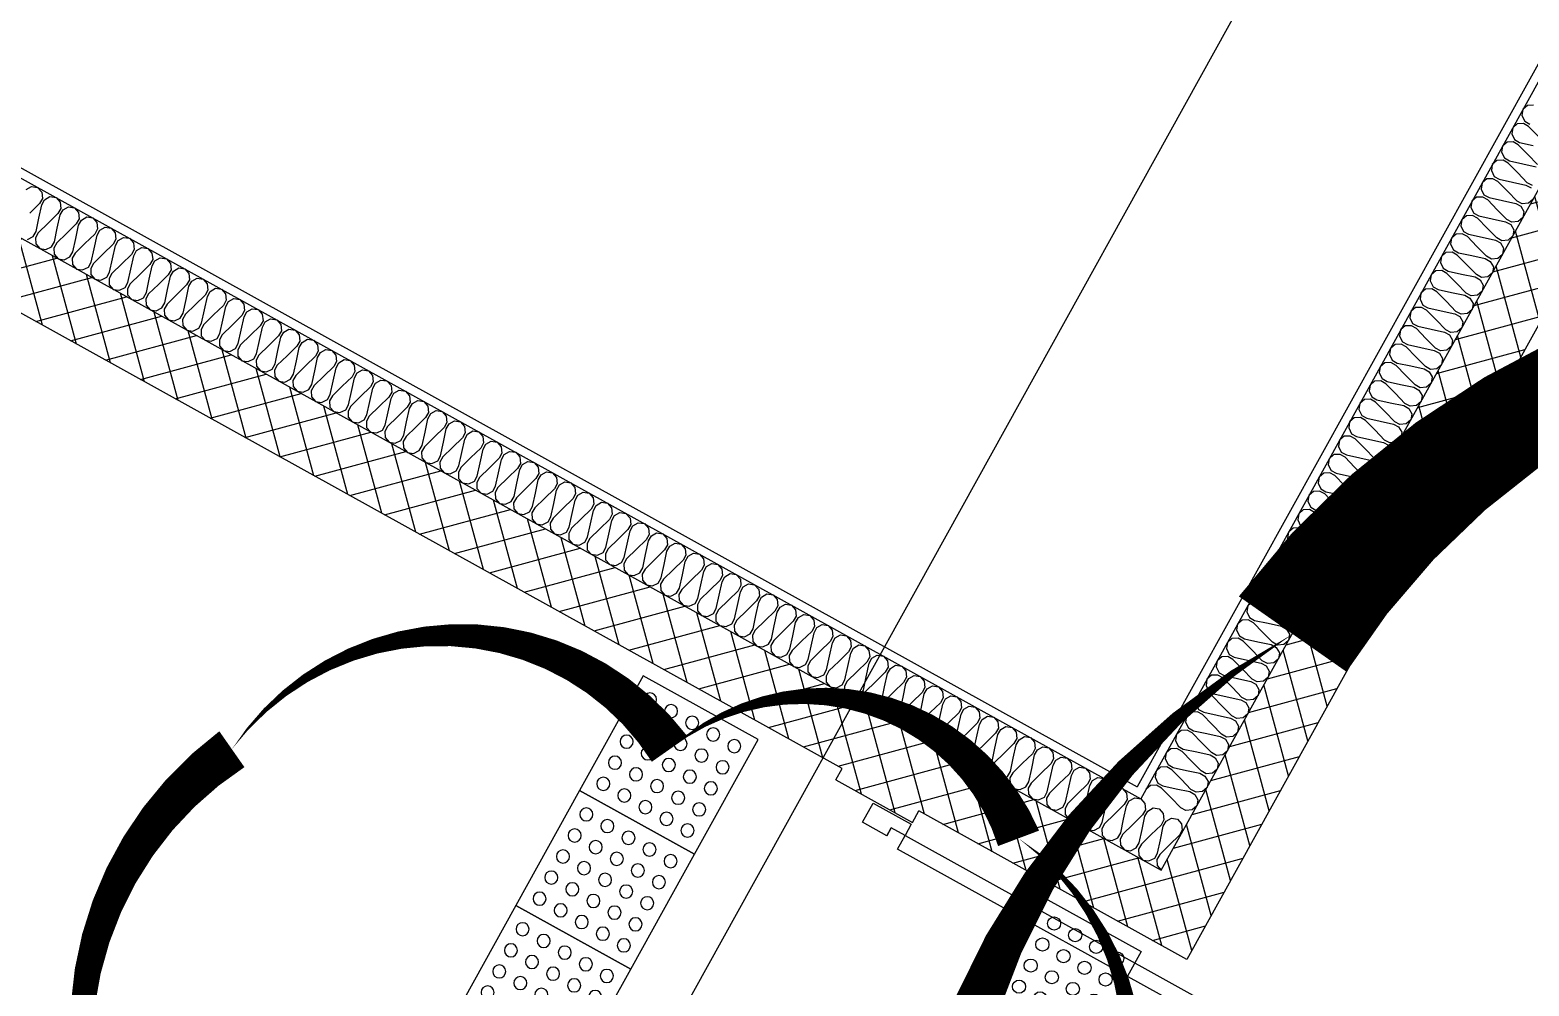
# Model space of a CAD drawing. Header units: millimetres. Extents: x -21000 to 567700, y 435000 to 850800.
# Drawn here: x 281329 to 284753, y 605344 to 607527 of the extents above; entities that cross this region are included whole.
import ezdxf
from ezdxf.xclip import XClip

# ---------------------------------------------------------------- set-up
doc = ezdxf.new("R2010")
doc.units = ezdxf.units.MM
doc.header["$LTSCALE"] = 700
doc.header["$XCLIPFRAME"] = 2
doc.linetypes.add('AB_Pbase$0$주차장기둥$0$CEN', pattern=[62, 60, -1, 0, -1])
doc.layers.get('0').update_dxf_attribs({"color": 2})
doc.layers.get('Defpoints').update_dxf_attribs({"color": 171})
for name, color, linetype in [('AB_Pbase$0$DOOR', 4, 'Continuous'), ('AB_Pbase$0$ELE8', 8, 'Continuous'), ('AB_Pbase$0$FIN', 6, 'Continuous'), ('AB_Pbase$0$INS', 8, 'Continuous'), ('AB_Pbase$0$WAL', 3, 'Continuous'), ('AB_Pbase$0$점자블럭', 5, 'Continuous'), ('AB_Pbase$0$주차장기둥$0$CEN_P', 244, 'AB_Pbase$0$주차장기둥$0$CEN')]:
    doc.layers.add(name, color=color, linetype=linetype)

# ---------------------------------------------------------------- blocks, each defined once
blk = doc.blocks.new('AB_Pbase$0$주차장기둥$0$cen 2bl 지하')
at = {"layer": 'AB_Pbase$0$주차장기둥$0$CEN_P', "color": 5}
blk.add_line((-23685.7, 66560), (-23685.7, 98983), dxfattribs=at)
blk = doc.blocks.new('AB_Pbase$0$주차장기둥')
at = {"rotation": 1.99999810188403}
blk.add_blockref('AB_Pbase$0$주차장기둥$0$cen 2bl 지하', (36991.8, -11666.7), dxfattribs=at)
blk = doc.blocks.new('AB_Pbase$0$C0DCB6AF0-flat-3')
at = {"color": 4, "linetype": 'Continuous'}
for points in [[(64.6, 922), (64.6, 51.4), (29.4, 51.4), (29.4, 922)], [(1735.4, 922), (1735.4, 51.4), (1770.6, 51.4), (1770.6, 922)], [(29.4, 15.5), (49.9, 15.5), (49.9, -48.6), (0, -48.6), (0, 51.4), (29.4, 51.4)]]:
    blk.add_lwpolyline(points, close=True, dxfattribs=at)
blk.add_lwpolyline([(1750.1, 15.5), (1750.1, -48.6), (1800, -48.6), (1800, 51.4), (1770.6, 51.4), (1770.6, 15.5), (1750.1, 15.5), (1770.6, 15.5)], dxfattribs=at)
at = {"color": 1, "linetype": 'Continuous'}
for centre, start, end in [((29.4, 51.4), 359.9993, 89.9995), ((1770.6, 51.4), 90.0018, 180.002)]:
    blk.add_arc(centre, 870.6, start, end, dxfattribs=at)
blk = doc.blocks.new('AB_Pbase$0$점자블럭')
at = {"layer": 'AB_Pbase$0$점자블럭', "extrusion": (0, 0, -1)}
blk.add_lwpolyline([(0, 0), (300, 0), (300, 300), (0, 300)], close=True, dxfattribs=at)
at = {"layer": 'AB_Pbase$0$점자블럭', "color": 250}
for centre in [(-260, 260), (-205, 260), (-150, 260), (-95, 260), (-40, 260), (-260, 205), (-205, 205), (-150, 205), (-95, 205), (-40, 205), (-260, 150), (-205, 150), (-150, 150), (-95, 150), (-40, 150), (-260, 95), (-205, 95), (-150, 95), (-95, 95), (-40, 95), (-260, 40), (-205, 40), (-150, 40), (-95, 40), (-40, 40)]:
    blk.add_circle(centre, 15, dxfattribs=at)
blk = doc.blocks.new('AB_Pbase')
at = {"layer": 'AB_Pbase$0$ELE8'}
h = blk.add_hatch(dxfattribs=at)
h.set_pattern_fill('NET', color=256, scale=20, angle=15.182184)
h.paths.add_polyline_path([(273083.7, 576687.4), (271540, 577543.1), (269067.7, 573082.9), (269198.9, 573010.2), (271598.5, 577339.2), (273011, 576556.2)])
h.paths.add_polyline_path([(271036.4, 571991.6), (269969.4, 572583.1), (269896.7, 572451.9), (270963.7, 571860.4)])
h.paths.add_polyline_path([(267533.6, 573933.3), (268338.2, 573487.2), (268265.5, 573356), (267460.8, 573802.1)])
h.paths.add_polyline_path([(265762.5, 574915), (265689.7, 574783.8), (266666.9, 574242.1), (266739.6, 574373.3)])
h.paths.add_polyline_path([(282834.2, 606034.8), (283184, 605840.9), (283169.5, 605814.7), (283344.4, 605717.8), (283358.9, 605743.9), (283971.2, 605404.6), (286695.8, 610320), (286564.6, 610392.7), (286254.3, 609833), (283267.5, 611488.6), (283194.8, 611357.4), (286181.6, 609701.8), (283912.7, 605608.5), (280799.1, 607334.5), (280726.3, 607203.3), (282834.2, 606034.9)])
h.paths.add_polyline_path([(284863.4, 564098.5), (284936.1, 564229.7), (285618.3, 563851.5), (285545.6, 563720.4)])
h.paths.add_polyline_path([(288106.1, 564564.9), (288237.3, 564492.2), (288615.4, 565174.4), (288484.2, 565247.1)])
h.paths.add_polyline_path([(287614.8, 563328), (287687.5, 563459.2), (288859.5, 562809.5), (288786.8, 562678.3)])
h.paths.add_polyline_path([(290056.1, 561894.8), (289924.9, 561967.5), (289110.4, 560498.1), (289241.6, 560425.4)])
h.paths.add_polyline_path([(281687.8, 603760.5), (279492.5, 604977.4), (279630.7, 605226.6), (279761.9, 605153.9), (279696.4, 605035.8), (281760.5, 603891.7), (281687.8, 603760.5)])
h.paths.add_polyline_path([(282125.1, 603518.1), (286585.7, 601045.6), (286658.4, 601176.7), (282197.8, 603649.3), (282125.1, 603518.1)])
h.paths.add_polyline_path([(287197.9, 600706.2), (287270.6, 600837.4), (288119, 600367.1), (274239.1, 575327.1), (274107.9, 575399.8), (274340.4, 575819.3), (273623.2, 576216.8), (273695.9, 576348), (274413.1, 575950.5), (287915.1, 600308.6), (287197.9, 600706.2)])
at = {"layer": 'AB_Pbase$0$FIN'}
for p, q in [((285991.3, 609647.2), (283858.1, 605798.9)), ((286018.5, 609655), (283865.9, 605771.7)), ((280744.5, 607524.8), (283858.1, 605798.9)), ((280752.3, 607497.6), (283865.9, 605771.7))]:
    blk.add_line(p, q, dxfattribs=at)
at = {"layer": 'AB_Pbase$0$INS'}
for points in [[(284763.2, 607355.7), (284749.2, 607355.2), (284738.6, 607346), (284736.4, 607332.1), (284742.8, 607318.9), (284754.4, 607312.5)], [(284773.3, 607284.9), (284751.4, 607307.3), (284739.9, 607313.7), (284725.9, 607313.2), (284715.3, 607304), (284713.1, 607290.1), (284719.5, 607277), (284731.1, 607270.6), (284761.7, 607263.9)], [(284771.9, 607220.5), (284750.1, 607242.9), (284728.2, 607265.3), (284716.6, 607271.7), (284702.6, 607271.2), (284692, 607262), (284689.8, 607248.1), (284696.3, 607235), (284707.8, 607228.6), (284738.4, 607221.9), (284769, 607215.2)], [(284760.2, 607172.1), (284748.7, 607178.5), (284726.8, 607200.9), (284704.9, 607223.3), (284693.4, 607229.7), (284679.4, 607229.3), (284668.8, 607220), (284666.6, 607206.2), (284673, 607193), (284684.5, 607186.6), (284715.1, 607179.9), (284745.7, 607173.3), (284757.3, 607166.9)], [(284762.1, 607140.9), (284751.5, 607131.6), (284736.9, 607130.1), (284725.4, 607136.5), (284703.5, 607158.9), (284681.6, 607181.4), (284670.1, 607187.7), (284656.1, 607187.3), (284645.5, 607178.1), (284643.3, 607164.2), (284649.7, 607151), (284661.3, 607144.6), (284691.9, 607137.9), (284722.5, 607131.3), (284734, 607124.9), (284741, 607112.8), (284738.8, 607098.9), (284728.2, 607089.7), (284713.7, 607088.1), (284702.1, 607094.5), (284680.2, 607117), (284658.4, 607139.4), (284646.8, 607145.8), (284632.8, 607145.3), (284622.2, 607136.1), (284620, 607122.2), (284626.5, 607109), (284638, 607102.6), (284668.6, 607096), (284699.2, 607089.3), (284710.8, 607082.9), (284717.8, 607070.8), (284715.6, 607056.9), (284705, 607047.7), (284690.4, 607046.2), (284678.8, 607052.6), (284657, 607075), (284635.1, 607097.4), (284623.5, 607103.8), (284609.6, 607103.3), (284599, 607094.1), (284596.8, 607080.2), (284603.2, 607067.1), (284614.7, 607060.7), (284645.3, 607054), (284675.9, 607047.3), (284687.5, 607040.9), (284694.5, 607028.8), (284692.3, 607014.9), (284681.7, 607005.7), (284667.1, 607004.2), (284655.6, 607010.6), (284633.7, 607033), (284611.8, 607055.4), (284600.3, 607061.8), (284586.3, 607061.3), (284575.7, 607052.1), (284573.5, 607038.2), (284579.9, 607025.1), (284591.5, 607018.7), (284622.1, 607012), (284652.7, 607005.3), (284664.2, 606998.9), (284671.2, 606986.8), (284669, 606972.9), (284658.4, 606963.7), (284643.8, 606962.2), (284632.3, 606968.6), (284610.4, 606991), (284588.6, 607013.4), (284577, 607019.8), (284563, 607019.3), (284552.4, 607010.1), (284550.2, 606996.3), (284556.6, 606983.1), (284568.2, 606976.7), (284598.8, 606970), (284629.4, 606963.3), (284640.9, 606956.9), (284647.9, 606944.8), (284645.7, 606931), (284635.1, 606921.7), (284620.6, 606920.2), (284609, 606926.6), (284587.2, 606949), (284565.3, 606971.4), (284553.7, 606977.8), (284539.8, 606977.4), (284529.2, 606968.1), (284527, 606954.3), (284533.4, 606941.1), (284544.9, 606934.7), (284575.5, 606928), (284606.1, 606921.4), (284617.7, 606915), (284624.7, 606902.8), (284622.5, 606889), (284611.9, 606879.8), (284597.3, 606878.2), (284585.8, 606884.6), (284563.9, 606907), (284542, 606929.5), (284530.5, 606935.9), (284516.5, 606935.4), (284505.9, 606926.2), (284503.7, 606912.3), (284510.1, 606899.1), (284521.6, 606892.7), (284552.3, 606886.1), (284582.9, 606879.4), (284594.4, 606873), (284601.4, 606860.9), (284599.2, 606847), (284588.6, 606837.8), (284574, 606836.2), (284562.5, 606842.6), (284540.6, 606865.1), (284518.7, 606887.5), (284507.2, 606893.9), (284493.2, 606893.4), (284482.6, 606884.2), (284480.4, 606870.3), (284486.8, 606857.1), (284498.4, 606850.7), (284529, 606844.1), (284559.6, 606837.4), (284571.1, 606831), (284578.1, 606818.9), (284575.9, 606805), (284565.3, 606795.8), (284550.8, 606794.3), (284539.2, 606800.7), (284517.3, 606823.1), (284495.5, 606845.5), (284483.9, 606851.9), (284469.9, 606851.4), (284459.3, 606842.2), (284457.1, 606828.3), (284463.6, 606815.2), (284475.1, 606808.8), (284505.7, 606802.1), (284536.3, 606795.4), (284547.9, 606789), (284554.9, 606776.9), (284552.7, 606763), (284542.1, 606753.8), (284527.5, 606752.3), (284515.9, 606758.7), (284494.1, 606781.1), (284472.2, 606803.5), (284460.7, 606809.9), (284446.7, 606809.4), (284436.1, 606800.2), (284433.9, 606786.3), (284440.3, 606773.2), (284451.8, 606766.8), (284482.4, 606760.1), (284513, 606753.4), (284524.6, 606747), (284531.6, 606734.9), (284529.4, 606721), (284518.8, 606711.8), (284504.2, 606710.3), (284492.7, 606716.7), (284470.8, 606739.1), (284448.9, 606761.5), (284437.4, 606767.9), (284423.4, 606767.5), (284412.8, 606758.2), (284410.6, 606744.4), (284417, 606731.2), (284428.6, 606724.8), (284459.2, 606718.1), (284489.8, 606711.5), (284501.3, 606705.1), (284508.3, 606692.9), (284506.1, 606679.1), (284495.5, 606669.8), (284481, 606668.3), (284469.4, 606674.7), (284447.5, 606697.1), (284425.7, 606719.6), (284414.1, 606726), (284400.1, 606725.5), (284389.5, 606716.3), (284387.3, 606702.4), (284393.8, 606689.2), (284405.3, 606682.8), (284435.9, 606676.1), (284466.5, 606669.5), (284478, 606663.1), (284485, 606651), (284482.8, 606637.1), (284472.2, 606627.9), (284457.7, 606626.3), (284446.1, 606632.7), (284424.3, 606655.2), (284402.4, 606677.6), (284390.8, 606684), (284376.9, 606683.5), (284366.3, 606674.3), (284364.1, 606660.4), (284370.5, 606647.2), (284382, 606640.8), (284412.6, 606634.2), (284443.2, 606627.5), (284454.8, 606621.1), (284461.8, 606609), (284459.6, 606595.1), (284449, 606585.9), (284434.4, 606584.4), (284422.9, 606590.8), (284401, 606613.2), (284379.1, 606635.6), (284367.6, 606642), (284353.6, 606641.5), (284343, 606632.3), (284340.8, 606618.4), (284347.2, 606605.3), (284358.8, 606598.9), (284389.4, 606592.2), (284420, 606585.5), (284431.5, 606579.1), (284438.5, 606567), (284436.3, 606553.1), (284425.7, 606543.9), (284411.1, 606542.4), (284399.6, 606548.8), (284377.7, 606571.2), (284355.8, 606593.6), (284344.3, 606600), (284330.3, 606599.5), (284319.7, 606590.3), (284317.5, 606576.4), (284323.9, 606563.3), (284335.5, 606556.9), (284366.1, 606550.2), (284396.7, 606543.5), (284408.2, 606537.1), (284415.2, 606525), (284413, 606511.1), (284402.4, 606501.9), (284387.9, 606500.4), (284376.3, 606506.8), (284354.4, 606529.2), (284332.6, 606551.6), (284321, 606558), (284307, 606557.5), (284296.4, 606548.3), (284294.2, 606534.5), (284300.7, 606521.3), (284312.2, 606514.9), (284342.8, 606508.2), (284373.4, 606501.5), (284385, 606495.1), (284392, 606483), (284389.8, 606469.2), (284379.2, 606459.9), (284364.6, 606458.4), (284353.1, 606464.8), (284331.2, 606487.2), (284309.3, 606509.6), (284297.8, 606516), (284283.8, 606515.6), (284273.2, 606506.3), (284271, 606492.5), (284277.4, 606479.3), (284288.9, 606472.9), (284319.5, 606466.2), (284350.1, 606459.6), (284361.7, 606453.2), (284368.7, 606441), (284366.5, 606427.2), (284355.9, 606418), (284341.3, 606416.4), (284329.8, 606422.8), (284307.9, 606445.2), (284286, 606467.7), (284274.5, 606474.1), (284260.5, 606473.6), (284249.9, 606464.4), (284247.7, 606450.5), (284254.1, 606437.3), (284265.7, 606430.9), (284296.3, 606424.3), (284326.9, 606417.6), (284338.4, 606411.2), (284345.4, 606399.1), (284343.2, 606385.2), (284332.6, 606376), (284318.1, 606374.4), (284306.5, 606380.8), (284284.6, 606403.3), (284262.8, 606425.7), (284251.2, 606432.1), (284237.2, 606431.6), (284226.6, 606422.4), (284224.4, 606408.5), (284230.9, 606395.3), (284242.4, 606388.9), (284273, 606382.3), (284303.6, 606375.6), (284315.1, 606369.2), (284322.2, 606357.1), (284320, 606343.2), (284309.4, 606334), (284294.8, 606332.5), (284283.2, 606338.9), (284261.4, 606361.3), (284239.5, 606383.7), (284227.9, 606390.1), (284214, 606389.6), (284203.4, 606380.4), (284201.2, 606366.5), (284207.6, 606353.4), (284219.1, 606347), (284249.7, 606340.3), (284280.3, 606333.6), (284291.9, 606327.2), (284298.9, 606315.1), (284296.7, 606301.2), (284286.1, 606292), (284271.5, 606290.5), (284260, 606296.9), (284238.1, 606319.3), (284216.2, 606341.7), (284204.7, 606348.1), (284190.7, 606347.6), (284180.1, 606338.4), (284177.9, 606324.5), (284184.3, 606311.4), (284195.9, 606305), (284226.5, 606298.3), (284257.1, 606291.6), (284268.6, 606285.2), (284275.6, 606273.1), (284273.4, 606259.2), (284262.8, 606250), (284248.2, 606248.5), (284236.7, 606254.9), (284214.8, 606277.3), (284192.9, 606299.7), (284181.4, 606306.1), (284167.4, 606305.7), (284156.8, 606296.4), (284154.6, 606282.6), (284161, 606269.4), (284172.6, 606263), (284203.2, 606256.3), (284233.8, 606249.7), (284245.3, 606243.3), (284252.3, 606231.1), (284250.1, 606217.3), (284239.5, 606208), (284225, 606206.5), (284213.4, 606212.9), (284191.6, 606235.3), (284169.7, 606257.8), (284158.1, 606264.2), (284144.1, 606263.7), (284133.5, 606254.5), (284131.3, 606240.6), (284137.8, 606227.4), (284149.3, 606221), (284179.9, 606214.3), (284210.5, 606207.7), (284222.1, 606201.3), (284229.1, 606189.2), (284226.9, 606175.3), (284216.3, 606166.1), (284201.7, 606164.5), (284190.2, 606170.9), (284168.3, 606193.4), (284146.4, 606215.8), (284134.9, 606222.2), (284120.9, 606221.7), (284110.3, 606212.5), (284108.1, 606198.6), (284114.5, 606185.4), (284126, 606179), (284156.6, 606172.4), (284187.2, 606165.7), (284198.8, 606159.3), (284205.8, 606147.2), (284203.6, 606133.3), (284193, 606124.1), (284178.4, 606122.6), (284166.9, 606129), (284145, 606151.4), (284123.1, 606173.8), (284111.6, 606180.2), (284097.6, 606179.7), (284087, 606170.5), (284084.8, 606156.6), (284091.2, 606143.5), (284102.8, 606137.1), (284133.4, 606130.4), (284164, 606123.7), (284175.5, 606117.3), (284182.5, 606105.2), (284180.3, 606091.3), (284169.7, 606082.1), (284155.2, 606080.6), (284143.6, 606087), (284121.7, 606109.4), (284099.9, 606131.8), (284088.3, 606138.2), (284074.3, 606137.7), (284063.7, 606128.5), (284061.5, 606114.6), (284068, 606101.5), (284079.5, 606095.1), (284110.1, 606088.4), (284140.7, 606081.7), (284152.3, 606075.3), (284159.3, 606063.2), (284157.1, 606049.3), (284146.5, 606040.1), (284131.9, 606038.6), (284120.3, 606045), (284098.5, 606067.4), (284076.6, 606089.8), (284065, 606096.2), (284051.1, 606095.7), (284040.5, 606086.5), (284038.3, 606072.7), (284044.7, 606059.5), (284056.2, 606053.1), (284086.8, 606046.4), (284117.4, 606039.7), (284129, 606033.3), (284136, 606021.2), (284133.8, 606007.4), (284123.2, 605998.1), (284108.6, 605996.6), (284097.1, 606003), (284075.2, 606025.4), (284053.3, 606047.8), (284041.8, 606054.2), (284027.8, 606053.8), (284017.2, 606044.5), (284015, 606030.7), (284021.4, 606017.5), (284033, 606011.1), (284063.6, 606004.4), (284094.2, 605997.8), (284105.7, 605991.4), (284112.7, 605979.2), (284110.5, 605965.4), (284099.9, 605956.2), (284085.3, 605954.6), (284073.8, 605961), (284051.9, 605983.4), (284030.1, 606005.9), (284018.5, 606012.3), (284004.5, 606011.8), (283993.9, 606002.6), (283991.7, 605988.7), (283998.1, 605975.5), (284009.7, 605969.1), (284040.3, 605962.5), (284070.9, 605955.8), (284082.4, 605949.4), (284089.4, 605937.3), (284087.2, 605923.4), (284076.6, 605914.2), (284062.1, 605912.6), (284050.5, 605919), (284028.7, 605941.5), (284006.8, 605963.9), (283995.2, 605970.3), (283981.3, 605969.8), (283970.7, 605960.6), (283968.5, 605946.7), (283974.9, 605933.5), (283986.4, 605927.1), (284017, 605920.5), (284047.6, 605913.8), (284059.2, 605907.4), (284066.2, 605895.3), (284064, 605881.4), (284053.4, 605872.2), (284038.8, 605870.7), (284027.3, 605877.1), (284005.4, 605899.5), (283983.5, 605921.9), (283972, 605928.3), (283958, 605927.8), (283947.4, 605918.6), (283945.2, 605904.7), (283951.6, 605891.6), (283963.1, 605885.2), (283993.8, 605878.5), (284024.4, 605871.8), (284035.9, 605865.4), (284042.9, 605853.3), (284040.7, 605839.4), (284030.1, 605830.2), (284015.5, 605828.7), (284004, 605835.1), (283982.1, 605857.5), (283960.2, 605879.9), (283948.7, 605886.3), (283934.7, 605885.8), (283924.1, 605876.6), (283921.9, 605862.7), (283928.3, 605849.6), (283939.9, 605843.2), (283970.5, 605836.5), (284001.1, 605829.8), (284012.6, 605823.4), (284019.6, 605811.3), (284017.4, 605797.4), (284006.8, 605788.2), (283992.3, 605786.7), (283980.7, 605793.1), (283958.8, 605815.5), (283937, 605837.9), (283925.4, 605844.3), (283911.4, 605843.9), (283900.8, 605834.6), (283898.6, 605820.8), (283905.1, 605807.6), (283916.6, 605801.2), (283947.2, 605794.5), (283977.8, 605787.9), (283989.4, 605781.5), (283996.4, 605769.3), (283994.2, 605755.5), (283983.6, 605746.3), (283969, 605744.7), (283957.4, 605751.1), (283935.6, 605773.5), (283913.7, 605796), (283902.2, 605802.4), (283888.2, 605801.9), (283877.6, 605792.7)], [(281321, 607163.1), (281333.2, 607170.1), (281347, 607167.9), (281356.2, 607157.3), (281357.8, 607142.7), (281351.4, 607131.2), (281329, 607109.3)], [(281323.7, 607049.1), (281336.9, 607055.5), (281343.3, 607067.1), (281350, 607097.7), (281356.6, 607128.3), (281363, 607139.8), (281375.1, 607146.8), (281389, 607144.6), (281398.2, 607134), (281399.8, 607119.5), (281393.4, 607107.9), (281370.9, 607086.1), (281348.5, 607064.2), (281342.1, 607052.6), (281342.6, 607038.7), (281351.8, 607028.1), (281365.7, 607025.9), (281378.9, 607032.3), (281385.3, 607043.8), (281391.9, 607074.4), (281398.6, 607105), (281405, 607116.6), (281417.1, 607123.6), (281431, 607121.4), (281440.2, 607110.8), (281441.7, 607096.2), (281435.3, 607084.7), (281412.9, 607062.8), (281390.5, 607040.9), (281384.1, 607029.4), (281384.6, 607015.4), (281393.8, 607004.8), (281407.7, 607002.6), (281420.8, 607009), (281427.2, 607020.6), (281433.9, 607051.2), (281440.6, 607081.8), (281447, 607093.3), (281459.1, 607100.3), (281473, 607098.1), (281482.2, 607087.5), (281483.7, 607072.9), (281477.3, 607061.4), (281454.9, 607039.5), (281432.5, 607017.6), (281426.1, 607006.1), (281426.6, 606992.1), (281435.8, 606981.5), (281449.7, 606979.3), (281462.8, 606985.7), (281469.2, 606997.3), (281475.9, 607027.9), (281482.6, 607058.5), (281489, 607070), (281501.1, 607077), (281515, 607074.8), (281524.2, 607064.2), (281525.7, 607049.7), (281519.3, 607038.1), (281496.9, 607016.2), (281474.5, 606994.4), (281468.1, 606982.8), (281468.6, 606968.8), (281477.8, 606958.2), (281491.6, 606956), (281504.8, 606962.5), (281511.2, 606974), (281517.9, 607004.6), (281524.6, 607035.2), (281531, 607046.8), (281543.1, 607053.8), (281556.9, 607051.6), (281566.2, 607041), (281567.7, 607026.4), (281561.3, 607014.9), (281538.9, 606993), (281516.5, 606971.1), (281510.1, 606959.6), (281510.5, 606945.6), (281519.8, 606935), (281533.6, 606932.8), (281546.8, 606939.2), (281553.2, 606950.7), (281559.9, 606981.3), (281566.5, 607011.9), (281572.9, 607023.5), (281585, 607030.5), (281598.9, 607028.3), (281608.1, 607017.7), (281609.7, 607003.1), (281603.3, 606991.6), (281580.9, 606969.7), (281558.4, 606947.8), (281552, 606936.3), (281552.5, 606922.3), (281561.7, 606911.7), (281575.6, 606909.5), (281588.8, 606915.9), (281595.2, 606927.5), (281601.8, 606958.1), (281608.5, 606988.7), (281614.9, 607000.2), (281627, 607007.2), (281640.9, 607005), (281650.1, 606994.4), (281651.6, 606979.9), (281645.2, 606968.3), (281622.8, 606946.4), (281600.4, 606924.6), (281594, 606913), (281594.5, 606899), (281603.7, 606888.4), (281617.6, 606886.2), (281630.8, 606892.7), (281637.2, 606904.2), (281643.8, 606934.8), (281650.5, 606965.4), (281656.9, 606976.9), (281669, 606983.9), (281682.9, 606981.7), (281692.1, 606971.2), (281693.6, 606956.6), (281687.2, 606945), (281664.8, 606923.2), (281642.4, 606901.3), (281636, 606889.7), (281636.5, 606875.8), (281645.7, 606865.2), (281659.6, 606863), (281672.7, 606869.4), (281679.1, 606880.9), (281685.8, 606911.5), (281692.5, 606942.1), (281698.9, 606953.7), (281711, 606960.7), (281724.9, 606958.5), (281734.1, 606947.9), (281735.6, 606933.3), (281729.2, 606921.8), (281706.8, 606899.9), (281684.4, 606878), (281678, 606866.5), (281678.5, 606852.5), (281687.7, 606841.9), (281701.6, 606839.7), (281714.7, 606846.1), (281721.1, 606857.7), (281727.8, 606888.3), (281734.5, 606918.9), (281740.9, 606930.4), (281753, 606937.4), (281766.8, 606935.2), (281776.1, 606924.6), (281777.6, 606910), (281771.2, 606898.5), (281748.8, 606876.6), (281726.4, 606854.7), (281720, 606843.2), (281720.4, 606829.2), (281729.7, 606818.6), (281743.5, 606816.4), (281756.7, 606822.8), (281763.1, 606834.4), (281769.8, 606865), (281776.4, 606895.6), (281782.8, 606907.1), (281795, 606914.1), (281808.8, 606911.9), (281818, 606901.3), (281819.6, 606886.8), (281813.2, 606875.2), (281790.8, 606853.4), (281768.3, 606831.5), (281761.9, 606819.9), (281762.4, 606805.9), (281771.6, 606795.3), (281785.5, 606793.1), (281798.7, 606799.6), (281805.1, 606811.1), (281811.8, 606841.7), (281818.4, 606872.3), (281824.8, 606883.9), (281836.9, 606890.9), (281850.8, 606888.7), (281860, 606878.1), (281861.6, 606863.5), (281855.2, 606852), (281832.7, 606830.1), (281810.3, 606808.2), (281803.9, 606796.7), (281804.4, 606782.7), (281813.6, 606772.1), (281827.5, 606769.9), (281840.7, 606776.3), (281847.1, 606787.8), (281853.7, 606818.4), (281860.4, 606849), (281866.8, 606860.6), (281878.9, 606867.6), (281892.8, 606865.4), (281902, 606854.8), (281903.5, 606840.2), (281897.1, 606828.7), (281874.7, 606806.8), (281852.3, 606784.9), (281845.9, 606773.4), (281846.4, 606759.4), (281855.6, 606748.8), (281869.5, 606746.6), (281882.6, 606753), (281889, 606764.6), (281895.7, 606795.2), (281902.4, 606825.8), (281908.8, 606837.3), (281920.9, 606844.3), (281934.8, 606842.1), (281944, 606831.5), (281945.5, 606817), (281939.1, 606805.4), (281916.7, 606783.5), (281894.3, 606761.7), (281887.9, 606750.1), (281888.4, 606736.1), (281897.6, 606725.5), (281911.5, 606723.3), (281924.6, 606729.8), (281931, 606741.3), (281937.7, 606771.9), (281944.4, 606802.5), (281950.8, 606814), (281962.9, 606821.1), (281976.8, 606818.9), (281986, 606808.3), (281987.5, 606793.7), (281981.1, 606782.1), (281958.7, 606760.3), (281936.3, 606738.4), (281929.9, 606726.8), (281930.4, 606712.9), (281939.6, 606702.3), (281953.4, 606700.1), (281966.6, 606706.5), (281973, 606718), (281979.7, 606748.6), (281986.4, 606779.2), (281992.8, 606790.8), (282004.9, 606797.8), (282018.7, 606795.6), (282028, 606785), (282029.5, 606770.4), (282023.1, 606758.9), (282000.7, 606737), (281978.3, 606715.1), (281971.9, 606703.6), (281972.3, 606689.6), (281981.6, 606679), (281995.4, 606676.8), (282008.6, 606683.2), (282015, 606694.8), (282021.7, 606725.4), (282028.3, 606756), (282034.7, 606767.5), (282046.8, 606774.5), (282060.7, 606772.3), (282069.9, 606761.7), (282071.5, 606747.1), (282065.1, 606735.6), (282042.7, 606713.7), (282020.2, 606691.8), (282013.8, 606680.3), (282014.3, 606666.3), (282023.5, 606655.7), (282037.4, 606653.5), (282050.6, 606659.9), (282057, 606671.5), (282063.6, 606702.1), (282070.3, 606732.7), (282076.7, 606744.2), (282088.8, 606751.2), (282102.7, 606749), (282111.9, 606738.4), (282113.4, 606723.9), (282107, 606712.3), (282084.6, 606690.5), (282062.2, 606668.6), (282055.8, 606657), (282056.3, 606643), (282065.5, 606632.5), (282079.4, 606630.2), (282092.6, 606636.7), (282099, 606648.2), (282105.6, 606678.8), (282112.3, 606709.4), (282118.7, 606721), (282130.8, 606728), (282144.7, 606725.8), (282153.9, 606715.2), (282155.4, 606700.6), (282149, 606689.1), (282126.6, 606667.2), (282104.2, 606645.3), (282097.8, 606633.8), (282098.3, 606619.8), (282107.5, 606609.2), (282121.4, 606607), (282134.5, 606613.4), (282140.9, 606624.9), (282147.6, 606655.5), (282154.3, 606686.1), (282160.7, 606697.7), (282172.8, 606704.7), (282186.7, 606702.5), (282195.9, 606691.9), (282197.4, 606677.3), (282191, 606665.8), (282168.6, 606643.9), (282146.2, 606622), (282139.8, 606610.5), (282140.3, 606596.5), (282149.5, 606585.9), (282163.3, 606583.7), (282176.5, 606590.1), (282182.9, 606601.7), (282189.6, 606632.3), (282196.3, 606662.9), (282202.7, 606674.4), (282214.8, 606681.4), (282228.6, 606679.2), (282237.9, 606668.6), (282239.4, 606654.1), (282233, 606642.5), (282210.6, 606620.6), (282188.2, 606598.8), (282181.8, 606587.2), (282182.2, 606573.2), (282191.5, 606562.6), (282205.3, 606560.4), (282218.5, 606566.9), (282224.9, 606578.4), (282231.6, 606609), (282238.2, 606639.6), (282244.6, 606651.2), (282256.8, 606658.2), (282270.6, 606656), (282279.8, 606645.4), (282281.4, 606630.8), (282275, 606619.2), (282252.6, 606597.4), (282230.1, 606575.5), (282223.7, 606564), (282224.2, 606550), (282233.4, 606539.4), (282247.3, 606537.2), (282260.5, 606543.6), (282266.9, 606555.1), (282273.6, 606585.7), (282280.2, 606616.3), (282286.6, 606627.9), (282298.7, 606634.9), (282312.6, 606632.7), (282321.8, 606622.1), (282323.4, 606607.5), (282317, 606596), (282294.5, 606574.1), (282272.1, 606552.2), (282265.7, 606540.7), (282266.2, 606526.7), (282275.4, 606516.1), (282289.3, 606513.9), (282302.5, 606520.3), (282308.9, 606531.9), (282315.5, 606562.5), (282322.2, 606593.1), (282328.6, 606604.6), (282340.7, 606611.6), (282354.6, 606609.4), (282363.8, 606598.8), (282365.3, 606584.2), (282358.9, 606572.7), (282336.5, 606550.8), (282314.1, 606529), (282307.7, 606517.4), (282308.2, 606503.4), (282317.4, 606492.8), (282331.3, 606490.6), (282344.4, 606497), (282350.8, 606508.6), (282357.5, 606539.2), (282364.2, 606569.8), (282370.6, 606581.3), (282382.7, 606588.3), (282396.6, 606586.1), (282405.8, 606575.5), (282407.3, 606561), (282400.9, 606549.4), (282378.5, 606527.6), (282356.1, 606505.7), (282349.7, 606494.1), (282350.2, 606480.2), (282359.4, 606469.6), (282373.3, 606467.4), (282386.4, 606473.8), (282392.8, 606485.3), (282399.5, 606515.9), (282406.2, 606546.5), (282412.6, 606558.1), (282424.7, 606565.1), (282438.6, 606562.9), (282447.8, 606552.3), (282449.3, 606537.7), (282442.9, 606526.2), (282420.5, 606504.3), (282398.1, 606482.4), (282391.7, 606470.9), (282392.2, 606456.9), (282401.4, 606446.3), (282415.2, 606444.1), (282428.4, 606450.5), (282434.8, 606462), (282441.5, 606492.7), (282448.1, 606523.3), (282454.5, 606534.8), (282466.7, 606541.8), (282480.5, 606539.6), (282489.8, 606529), (282491.3, 606514.4), (282484.9, 606502.9), (282462.5, 606481), (282440.1, 606459.1), (282433.7, 606447.6), (282434.1, 606433.6), (282443.4, 606423), (282457.2, 606420.8), (282470.4, 606427.2), (282476.8, 606438.8), (282483.5, 606469.4), (282490.1, 606500), (282496.5, 606511.5), (282508.6, 606518.5), (282522.5, 606516.3), (282531.7, 606505.7), (282533.3, 606491.2), (282526.9, 606479.6), (282504.4, 606457.7), (282482, 606435.9), (282475.6, 606424.3), (282476.1, 606410.3), (282485.3, 606399.7), (282499.2, 606397.5), (282512.4, 606404), (282518.8, 606415.5), (282525.4, 606446.1), (282532.1, 606476.7), (282538.5, 606488.3), (282550.6, 606495.3), (282564.5, 606493.1), (282573.7, 606482.5), (282575.2, 606467.9), (282568.8, 606456.3), (282546.4, 606434.5), (282524, 606412.6), (282517.6, 606401.1), (282518.1, 606387.1), (282527.3, 606376.5), (282541.2, 606374.3), (282554.4, 606380.7), (282560.7, 606392.2), (282567.4, 606422.8), (282574.1, 606453.4), (282580.5, 606465), (282592.6, 606472), (282606.5, 606469.8), (282615.7, 606459.2), (282617.2, 606444.6), (282610.8, 606433.1), (282588.4, 606411.2), (282566, 606389.3), (282559.6, 606377.8), (282560.1, 606363.8), (282569.3, 606353.2), (282583.2, 606351), (282596.3, 606357.4), (282602.7, 606369), (282609.4, 606399.6), (282616.1, 606430.2), (282622.5, 606441.7), (282634.6, 606448.7), (282648.5, 606446.5), (282657.7, 606435.9), (282659.2, 606421.4), (282652.8, 606409.8), (282630.4, 606387.9), (282608, 606366.1), (282601.6, 606354.5), (282602.1, 606340.5), (282611.3, 606329.9), (282625.1, 606327.7), (282638.3, 606334.2), (282644.7, 606345.7), (282651.4, 606376.3), (282658.1, 606406.9), (282664.5, 606418.4), (282676.6, 606425.4), (282690.4, 606423.2), (282699.7, 606412.7), (282701.2, 606398.1), (282694.8, 606386.5), (282672.4, 606364.7), (282650, 606342.8), (282643.6, 606331.2), (282644, 606317.3), (282653.3, 606306.7), (282667.1, 606304.5), (282680.3, 606310.9), (282686.7, 606322.4), (282693.4, 606353), (282700, 606383.6), (282706.4, 606395.2), (282718.6, 606402.2), (282732.4, 606400), (282741.6, 606389.4), (282743.2, 606374.8), (282736.8, 606363.3), (282714.4, 606341.4), (282691.9, 606319.5), (282685.5, 606308), (282686, 606294), (282695.2, 606283.4), (282709.1, 606281.2), (282722.3, 606287.6), (282728.7, 606299.2), (282735.3, 606329.8), (282742, 606360.4), (282748.4, 606371.9), (282760.5, 606378.9), (282774.4, 606376.7), (282783.6, 606366.1), (282785.2, 606351.5), (282778.8, 606340), (282756.3, 606318.1), (282733.9, 606296.2), (282727.5, 606284.7), (282728, 606270.7), (282737.2, 606260.1), (282751.1, 606257.9), (282764.3, 606264.3), (282770.7, 606275.9), (282777.3, 606306.5), (282784, 606337.1), (282790.4, 606348.6), (282802.5, 606355.6), (282816.4, 606353.4), (282825.6, 606342.8), (282827.1, 606328.3), (282820.7, 606316.7), (282798.3, 606294.8), (282775.9, 606273), (282769.5, 606261.4), (282770, 606247.4), (282779.2, 606236.8), (282793.1, 606234.6), (282806.2, 606241.1), (282812.6, 606252.6), (282819.3, 606283.2), (282826, 606313.8), (282832.4, 606325.4), (282844.5, 606332.4), (282858.4, 606330.2), (282867.6, 606319.6), (282869.1, 606305), (282862.7, 606293.5), (282840.3, 606271.6), (282817.9, 606249.7), (282811.5, 606238.2), (282812, 606224.2), (282821.2, 606213.6), (282835.1, 606211.4), (282848.2, 606217.8), (282854.6, 606229.3), (282861.3, 606259.9), (282868, 606290.5), (282874.4, 606302.1), (282886.5, 606309.1), (282900.4, 606306.9), (282909.6, 606296.3), (282911.1, 606281.7), (282904.7, 606270.2), (282882.3, 606248.3), (282859.9, 606226.4), (282853.5, 606214.9), (282853.9, 606200.9), (282863.2, 606190.3), (282877, 606188.1), (282890.2, 606194.5), (282896.6, 606206.1), (282903.3, 606236.7), (282909.9, 606267.3), (282916.3, 606278.8), (282928.5, 606285.8), (282942.3, 606283.6), (282951.6, 606273), (282953.1, 606258.5), (282946.7, 606246.9), (282924.3, 606225), (282901.9, 606203.2), (282895.5, 606191.6), (282895.9, 606177.6), (282905.1, 606167), (282919, 606164.8), (282932.2, 606171.3), (282938.6, 606182.8), (282945.3, 606213.4), (282951.9, 606244), (282958.3, 606255.5), (282970.4, 606262.6), (282984.3, 606260.4), (282993.5, 606249.8), (282995.1, 606235.2), (282988.7, 606223.6), (282966.2, 606201.8), (282943.8, 606179.9), (282937.4, 606168.3), (282937.9, 606154.4), (282947.1, 606143.8), (282961, 606141.6), (282974.2, 606148), (282980.6, 606159.5), (282987.2, 606190.1), (282993.9, 606220.7), (283000.3, 606232.3), (283012.4, 606239.3), (283026.3, 606237.1), (283035.5, 606226.5), (283037, 606211.9), (283030.6, 606200.4), (283008.2, 606178.5), (282985.8, 606156.6), (282979.4, 606145.1), (282979.9, 606131.1), (282989.1, 606120.5), (283003, 606118.3), (283016.1, 606124.7), (283022.5, 606136.3), (283029.2, 606166.9), (283035.9, 606197.5), (283042.3, 606209), (283054.4, 606216), (283068.3, 606213.8), (283077.5, 606203.2), (283079, 606188.6), (283072.6, 606177.1), (283050.2, 606155.2), (283027.8, 606133.3), (283021.4, 606121.8), (283021.9, 606107.8), (283031.1, 606097.2), (283045, 606095), (283058.1, 606101.4), (283064.5, 606113), (283071.2, 606143.6), (283077.9, 606174.2), (283084.3, 606185.7), (283096.4, 606192.7), (283110.3, 606190.5), (283119.5, 606179.9), (283121, 606165.4), (283114.6, 606153.8), (283092.2, 606132), (283069.8, 606110.1), (283063.4, 606098.5), (283063.9, 606084.5), (283073.1, 606073.9), (283086.9, 606071.7), (283100.1, 606078.2), (283106.5, 606089.7), (283113.2, 606120.3), (283119.9, 606150.9), (283126.3, 606162.5), (283138.4, 606169.5), (283152.2, 606167.3), (283161.5, 606156.7), (283163, 606142.1), (283156.6, 606130.6), (283134.2, 606108.7), (283111.8, 606086.8), (283105.4, 606075.3), (283105.8, 606061.3), (283115.1, 606050.7), (283128.9, 606048.5), (283142.1, 606054.9), (283148.5, 606066.4), (283155.2, 606097), (283161.8, 606127.6), (283168.2, 606139.2), (283180.4, 606146.2), (283194.2, 606144), (283203.4, 606133.4), (283205, 606118.8), (283198.6, 606107.3), (283176.2, 606085.4), (283153.7, 606063.5), (283147.3, 606052), (283147.8, 606038), (283157, 606027.4), (283170.9, 606025.2), (283184.1, 606031.6), (283190.5, 606043.2), (283197.1, 606073.8), (283203.8, 606104.4), (283210.2, 606115.9), (283222.3, 606122.9), (283236.2, 606120.7), (283245.4, 606110.1), (283247, 606095.6), (283240.6, 606084), (283218.1, 606062.1), (283195.7, 606040.3), (283189.3, 606028.7), (283189.8, 606014.7), (283199, 606004.1), (283212.9, 606001.9), (283226.1, 606008.4), (283232.5, 606019.9), (283239.1, 606050.5), (283245.8, 606081.1), (283252.2, 606092.7), (283264.3, 606099.7), (283278.2, 606097.5), (283287.4, 606086.9), (283288.9, 606072.3), (283282.5, 606060.7), (283260.1, 606038.9), (283237.7, 606017), (283231.3, 606005.4), (283231.8, 605991.5), (283241, 605980.9), (283254.9, 605978.7), (283268, 605985.1), (283274.4, 605996.6), (283281.1, 606027.2), (283287.8, 606057.8), (283294.2, 606069.4), (283306.3, 606076.4), (283320.2, 606074.2), (283329.4, 606063.6), (283330.9, 606049), (283324.5, 606037.5), (283302.1, 606015.6), (283279.7, 605993.7), (283273.3, 605982.2), (283273.8, 605968.2), (283283, 605957.6), (283296.9, 605955.4), (283310, 605961.8), (283316.4, 605973.4), (283323.1, 606004), (283329.8, 606034.6), (283336.2, 606046.1), (283348.3, 606053.1), (283362.2, 606050.9), (283371.4, 606040.3), (283372.9, 606025.7), (283366.5, 606014.2), (283344.1, 605992.3), (283321.7, 605970.5), (283315.3, 605958.9), (283315.7, 605944.9), (283325, 605934.3), (283338.8, 605932.1), (283352, 605938.5), (283358.4, 605950.1), (283365.1, 605980.7), (283371.7, 606011.3), (283378.1, 606022.8), (283390.3, 606029.8), (283404.1, 606027.6), (283413.4, 606017), (283414.9, 606002.5), (283408.5, 605990.9), (283386.1, 605969.1), (283363.7, 605947.2), (283357.3, 605935.6), (283357.7, 605921.7), (283366.9, 605911.1), (283380.8, 605908.9), (283394, 605915.3), (283400.4, 605926.8), (283407.1, 605957.4), (283413.7, 605988), (283420.1, 605999.6), (283432.2, 606006.6), (283446.1, 606004.4), (283455.3, 605993.8), (283456.9, 605979.2), (283450.5, 605967.7), (283428, 605945.8), (283405.6, 605923.9), (283399.2, 605912.4), (283399.7, 605898.4), (283408.9, 605887.8), (283422.8, 605885.6), (283436, 605892), (283442.4, 605903.5), (283449, 605934.2), (283455.7, 605964.8), (283462.1, 605976.3), (283474.2, 605983.3), (283488.1, 605981.1), (283497.3, 605970.5), (283498.8, 605955.9), (283492.4, 605944.4), (283470, 605922.5), (283447.6, 605900.6), (283441.2, 605889.1), (283441.7, 605875.1), (283450.9, 605864.5), (283464.8, 605862.3), (283477.9, 605868.7), (283484.3, 605880.3), (283491, 605910.9), (283497.7, 605941.5), (283504.1, 605953), (283516.2, 605960), (283530.1, 605957.8), (283539.3, 605947.2), (283540.8, 605932.7), (283534.4, 605921.1), (283512, 605899.2), (283489.6, 605877.4), (283483.2, 605865.8), (283483.7, 605851.8), (283492.9, 605841.2), (283506.8, 605839), (283519.9, 605845.5), (283526.3, 605857), (283533, 605887.6), (283539.7, 605918.2), (283546.1, 605929.8), (283558.2, 605936.8), (283572.1, 605934.6), (283581.3, 605924), (283582.8, 605909.4), (283576.4, 605897.8), (283554, 605876), (283531.6, 605854.1), (283525.2, 605842.6), (283525.7, 605828.6), (283534.9, 605818), (283548.7, 605815.8), (283561.9, 605822.2), (283568.3, 605833.7), (283575, 605864.3), (283581.7, 605894.9), (283588.1, 605906.5), (283600.2, 605913.5), (283614, 605911.3), (283623.3, 605900.7), (283624.8, 605886.1), (283618.4, 605874.6), (283596, 605852.7), (283573.6, 605830.8), (283567.2, 605819.3), (283567.6, 605805.3), (283576.9, 605794.7), (283590.7, 605792.5), (283603.9, 605798.9), (283610.3, 605810.5), (283617, 605841.1), (283623.6, 605871.7), (283630, 605883.2), (283642.2, 605890.2), (283656, 605888), (283665.2, 605877.4), (283666.8, 605862.9), (283660.4, 605851.3), (283638, 605829.4), (283615.5, 605807.6), (283609.1, 605796), (283609.6, 605782), (283618.8, 605771.4), (283632.7, 605769.2), (283645.9, 605775.6), (283652.3, 605787.2), (283658.9, 605817.8), (283665.6, 605848.4), (283672, 605859.9), (283684.1, 605866.9), (283698, 605864.7), (283707.2, 605854.1), (283708.8, 605839.6), (283702.4, 605828), (283679.9, 605806.2), (283657.5, 605784.3), (283651.1, 605772.7), (283651.6, 605758.8), (283660.8, 605748.2), (283674.7, 605746), (283687.9, 605752.4), (283694.3, 605763.9), (283700.9, 605794.5), (283707.6, 605825.1), (283714, 605836.7), (283726.1, 605843.7), (283740, 605841.5), (283749.2, 605830.9), (283750.7, 605816.3), (283744.3, 605804.8), (283721.9, 605782.9), (283699.5, 605761), (283693.1, 605749.5), (283693.6, 605735.5), (283702.8, 605724.9), (283716.7, 605722.7), (283729.8, 605729.1), (283736.2, 605740.7), (283742.9, 605771.3), (283749.6, 605801.9), (283756, 605813.4), (283768.1, 605820.4), (283782, 605818.2), (283791.2, 605807.6), (283792.7, 605793), (283786.3, 605781.5), (283763.9, 605759.6), (283741.5, 605737.7), (283735.1, 605726.2), (283735.6, 605712.2), (283744.8, 605701.6), (283758.7, 605699.4), (283771.8, 605705.8), (283778.2, 605717.4), (283784.9, 605748), (283791.6, 605778.6), (283798, 605790.1), (283810.1, 605797.1), (283824, 605794.9), (283833.2, 605784.3), (283834.7, 605769.8), (283828.3, 605758.2), (283805.9, 605736.3), (283783.5, 605714.5), (283777.1, 605702.9), (283777.5, 605688.9), (283786.8, 605678.3), (283800.6, 605676.1), (283813.8, 605682.6), (283820.2, 605694.1), (283826.9, 605724.7), (283833.5, 605755.3), (283839.9, 605766.9), (283852.1, 605773.9), (283865.9, 605771.7), (283875.2, 605761.1), (283876.7, 605746.5), (283870.3, 605735), (283847.9, 605713.1), (283825.4, 605691.2), (283819.1, 605679.7), (283819.5, 605665.7), (283828.7, 605655.1), (283842.6, 605652.9), (283855.8, 605659.3), (283862.2, 605670.8), (283868.9, 605701.4), (283875.5, 605732), (283881.9, 605743.6), (283894, 605750.6), (283907.9, 605748.4), (283917.1, 605737.8), (283918.7, 605723.2), (283912.3, 605711.7), (283889.8, 605689.8), (283867.4, 605667.9), (283861, 605656.4), (283861.5, 605642.4), (283870.7, 605631.8), (283884.6, 605629.6), (283897.8, 605636), (283904.2, 605647.6), (283910.8, 605678.2), (283917.5, 605708.8), (283923.9, 605720.3), (283936, 605727.3), (283949.9, 605725.1), (283959.1, 605714.5), (283960.6, 605700), (283954.2, 605688.4), (283931.8, 605666.5), (283909.4, 605644.7), (283903, 605633.1), (283903.5, 605619.1), (283912.7, 605608.5)]]:
    blk.add_lwpolyline(points, dxfattribs=at)
at = {"layer": 'AB_Pbase$0$WAL'}
for p, q in [((283169.5, 605814.8), (283344.4, 605717.8)), ((283344.4, 605717.8), (283358.9, 605743.9))]:
    blk.add_line(p, q, dxfattribs=at)
for points in [[(283169.5, 605814.8), (283184, 605840.9), (280726.3, 607203.3), (280799.1, 607334.5), (283912.7, 605608.5), (286181.6, 609701.8), (283194.8, 611357.4), (283267.5, 611488.6), (286254.3, 609833), (286564.6, 610392.7), (286695.8, 610320)], [(286695.8, 610320), (283971.2, 605404.6), (283358.9, 605744), (283358.9, 605743.9)]]:
    blk.add_lwpolyline(points, dxfattribs=at)
for name, p, rotation in [('AB_Pbase$0$주차장기둥', (231892.5, 539971.5), 329.0000000345588), ('AB_Pbase$0$점자블럭', (283866.7, 605422.5), 60.99999625270133)]:
    blk.add_blockref(name, p, dxfattribs=dict(rotation=rotation))
at = {"xscale": -1, "rotation": 241.0000000311296}
for p in [(282729.7, 606052.7), (282584.3, 605790.3), (282438.8, 605528)]:
    blk.add_blockref('AB_Pbase$0$점자블럭', p, dxfattribs=at)
at = {"layer": 'AB_Pbase$0$DOOR', "xscale": -0.9999999999999996, "rotation": 240.9999960310203}
blk.add_blockref('AB_Pbase$0$C0DCB6AF0-flat-3', (282424.4, 604164), dxfattribs=at)

msp = doc.modelspace()

# ---------------------------------------------------------------- block references
ref = msp.add_blockref('AB_Pbase', (0, 0))
XClip(ref).set_block_clipping_path([(-0.000000015, 445500.0000000148), (493845.7187941075, 839949.3912975936)])

# ---------------------------------------------------------------- next in the draw order: linework, layer by layer
at = {"layer": 'Defpoints', "elevation": 0}
msp.add_lwpolyline([(283994.6, 599213.8, 0, 300, 0.520567), (286994.6, 599213.8, 0, 300, 0.520567), (289994.6, 599213.8, 0, 300, 0.520567), (291136.7, 601071.7, 0, 300, 0.520567), (291136.7, 604071.7, 0, 300, 0.520567), (290212.8, 606147.8, 0, 300, 0.520567), (287212.8, 606147.8, 0, 300, 0.520567), (284212.8, 606147.8, 0, 300, 0.520567), (283994.6, 603366, 0, 300, 0.520567)], format="xyseb", close=True, dxfattribs=at)
at = {"layer": 'Defpoints'}
msp.add_lwpolyline([(281790.5, 605884.9, 0, 100, -0.520567), (282790.5, 605884.9, 0, 100, -0.520567), (283587, 605681.3, 0, 100, -0.520567), (283587, 604681.3, 0, 100, -0.520567), (283247.6, 604020.7, 0, 100, -0.520567), (282247.6, 604020.7, 0, 100, -0.520567), (281790.5, 604563.6, 0, 100, -0.520567)], format="xyseb", close=True, dxfattribs=at)

doc.saveas('drawing.dxf')
